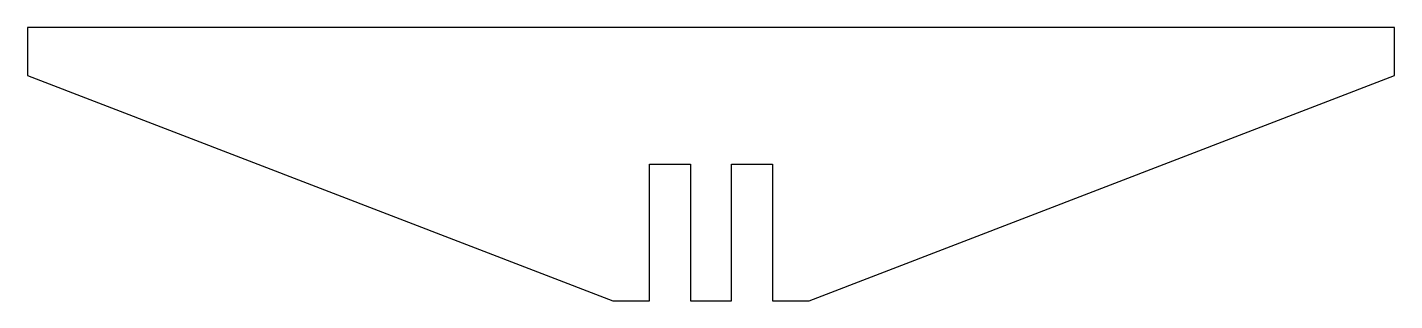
# Model space of a CAD drawing. Header units: inches. Extents: x 250 to 350, y -20 to 0.
import ezdxf

# ---------------------------------------------------------------- set-up
doc = ezdxf.new("R2010")
doc.units = ezdxf.units.IN
doc.header["$MEASUREMENT"] = 0
doc.layers.add('SLD-0', color=179, linetype='Continuous')

msp = doc.modelspace()

# ---------------------------------------------------------------- linework, layer by layer
at = {"layer": 'SLD-0'}
for p, q in [((350, 0), (250, 0)), ((250, 0), (250, -3.52)), ((350, -3.52), (350, 0)), ((250, -3.52), (292.83, -20)), ((307.17, -20), (350, -3.52)), ((295.5, -20), (295.5, -10)), ((295.5, -10), (298.5, -10)), ((298.5, -10), (298.5, -20)), ((301.5, -20), (301.5, -10)), ((301.5, -10), (304.5, -10)), ((304.5, -10), (304.5, -20)), ((292.83, -20), (295.5, -20)), ((298.5, -20), (301.5, -20)), ((304.5, -20), (307.17, -20))]:
    msp.add_line(p, q, dxfattribs=at)

doc.saveas('drawing.dxf')
